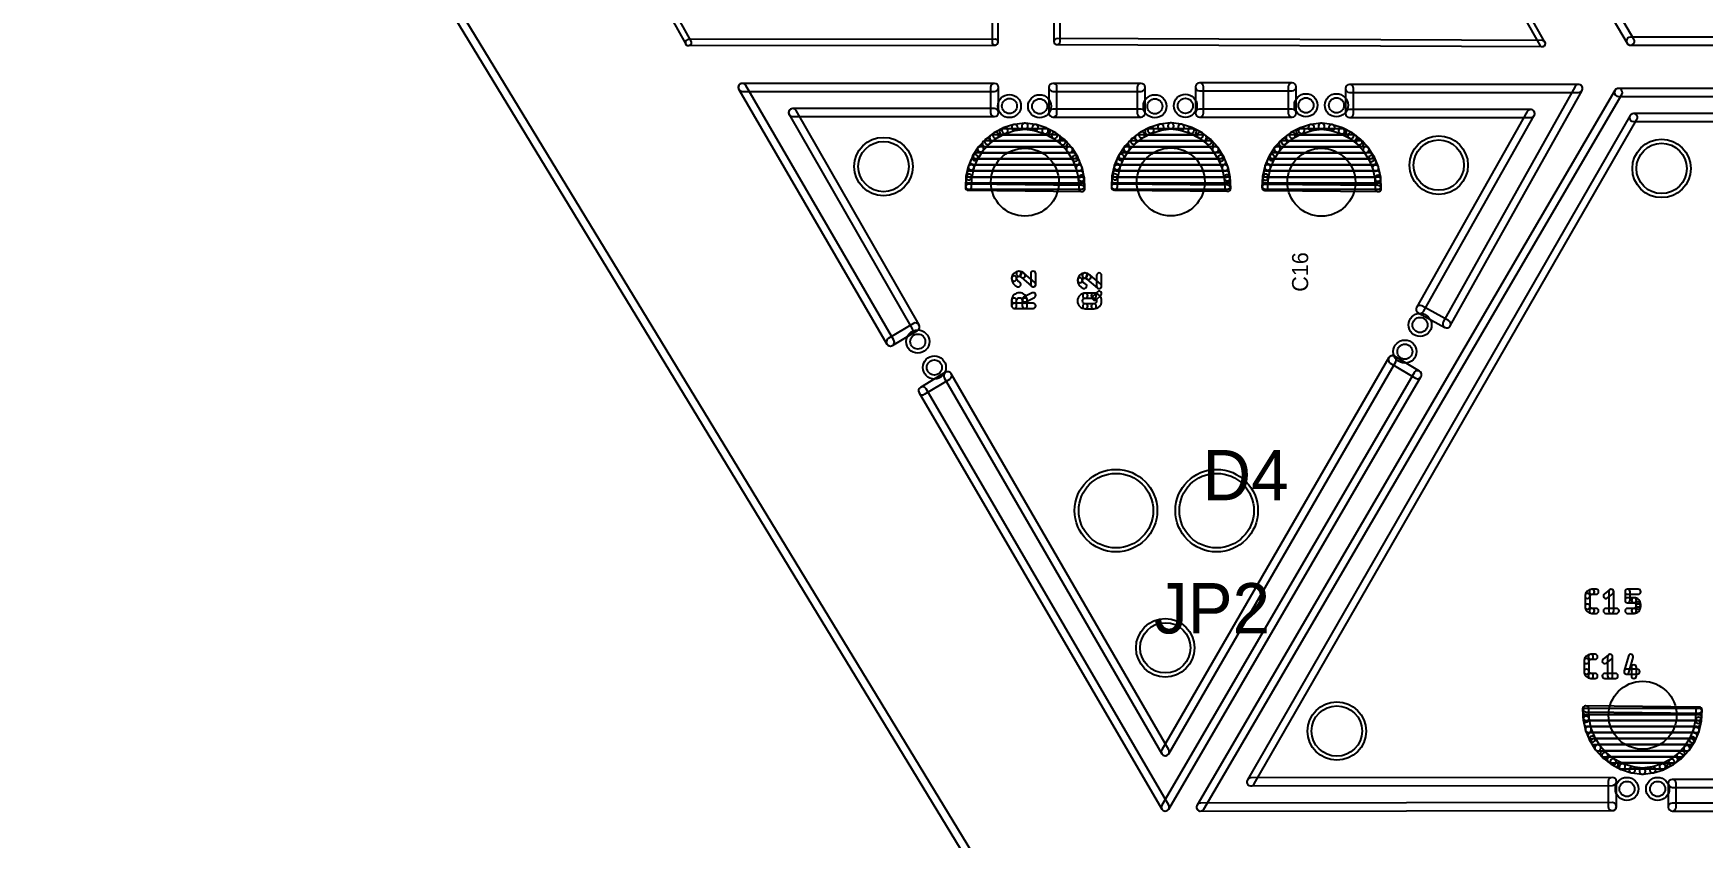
# Model space of a CAD drawing. Extents: x 0.02 to 3.96, y 0.03 to 4.16.
# Drawn here: x 0.021 to 1.679, y 1.765 to 2.564 of the extents above; entities that cross this region are included whole.
import ezdxf
from ezdxf.enums import TextEntityAlignment as Align

# ---------------------------------------------------------------- set-up
doc = ezdxf.new("R2010")
doc.units = 0
for name, color, linetype in [('17', 82, 'CONTINUOUS'), ('20', 253, 'CONTINUOUS'), ('25', 253, 'CONTINUOUS'), ('30', 253, 'CONTINUOUS')]:
    doc.layers.add(name, color=color, linetype=linetype)

# ---------------------------------------------------------------- blocks, each defined once
blk = doc.blocks.new('ROUNDP')
blk.add_circle((0, 0), 0.5)

msp = doc.modelspace()

# ---------------------------------------------------------------- linework, layer by layer
at = {"layer": '20'}
for points in [[(1.997168, 0.033328), (0.028418, 3.270828, 1), (0.021582, 3.266672), (1.990332, 0.029172, 1)], [(0.43988, 2.963538), (0.66888, 2.553038, 1), (0.67412, 2.555962), (0.44512, 2.966462, 1)], [(1.378887, 2.796525), (1.516887, 2.552025, 1), (1.522113, 2.554975), (1.384113, 2.799475, 1)], [(1.610448, 2.558028), (1.545448, 2.668528, 1), (1.538552, 2.664472), (1.603552, 2.553972, 1)], [(0.973, 2.5835), (0.973, 2.555, 1), (0.979, 2.555), (0.979, 2.5835, 1)], [(1.0405, 2.5555), (1.0405, 2.5845, 1), (1.0345, 2.5845), (1.0345, 2.5555, 1)], [(0.975995, 2.558), (0.671495, 2.5575, 1), (0.671505, 2.5515), (0.976005, 2.552, 1)], [(1.519512, 2.5565), (1.037512, 2.5585, 1), (1.037488, 2.5525), (1.519488, 2.5505, 1)], [(1.727, 2.56), (1.607, 2.56, 1), (1.607, 2.552), (1.727, 2.552, 1)], [(0.875459, 2.25901), (0.728459, 2.51201, 1), (0.721541, 2.50799), (0.868541, 2.25499, 1)], [(0.725, 2.506), (0.9755, 2.506, 1), (0.9755, 2.514), (0.725, 2.514, 1)], [(0.9715, 2.51), (0.9715, 2.485, 1), (0.9795, 2.485), (0.9795, 2.51, 1)], [(1.0375, 2.4845), (1.0375, 2.51, 1), (1.0295, 2.51), (1.0295, 2.4845, 1)], [(1.0335, 2.506), (1.121, 2.506, 1), (1.121, 2.514), (1.0335, 2.514, 1)], [(1.117, 2.51), (1.117, 2.4845, 1), (1.125, 2.4845), (1.125, 2.51, 1)], [(1.183, 2.4845), (1.183, 2.5105, 1), (1.175, 2.5105), (1.175, 2.4845, 1)], [(1.179, 2.5065), (1.271, 2.5065, 1), (1.271, 2.5145), (1.179, 2.5145, 1)], [(1.591547, 2.507019), (1.176547, 1.797019, 1), (1.183453, 1.792981), (1.598453, 2.502981, 1)], [(1.267, 2.5105), (1.267, 2.4845, 1), (1.275, 2.4845), (1.275, 2.5105, 1)], [(1.332, 2.484), (1.332, 2.509, 1), (1.324, 2.509), (1.324, 2.484, 1)], [(1.328, 2.505), (1.5555, 2.505, 1), (1.5555, 2.513), (1.328, 2.513, 1)], [(1.55201, 2.510954), (1.42101, 2.276954, 1), (1.42799, 2.273046), (1.55899, 2.507046, 1)], [(1.713, 2.509), (1.595, 2.509, 1), (1.595, 2.501), (1.713, 2.501, 1)], [(0.775, 2.481), (0.9755, 2.481, 1), (0.9755, 2.489), (0.775, 2.489, 1)], [(0.900471, 2.273988), (0.778471, 2.486988, 1), (0.771529, 2.483012), (0.893529, 2.270012, 1)], [(1.0335, 2.4805), (1.121, 2.4805, 1), (1.121, 2.4885), (1.0335, 2.4885, 1)], [(1.179, 2.4805), (1.271, 2.4805, 1), (1.271, 2.4885), (1.179, 2.4885, 1)], [(1.328, 2.48), (1.508, 2.48, 1), (1.508, 2.488), (1.328, 2.488, 1)], [(1.504518, 2.485969), (1.394518, 2.291469, 1), (1.401482, 2.287531), (1.511482, 2.482031, 1)], [(1.606534, 2.481996), (1.226534, 1.821996, 1), (1.233466, 1.818004), (1.613466, 2.478004, 1)], [(1.61, 2.476), (1.713, 2.476, 1), (1.713, 2.484), (1.61, 2.484, 1)], [(1.42642, 2.278509), (1.39992, 2.293009, 1), (1.39608, 2.285991), (1.42258, 2.271491, 1)], [(0.894942, 2.27543), (0.869942, 2.26043, 1), (0.874058, 2.25357), (0.899058, 2.26857, 1)], [(1.367038, 2.241504), (1.141538, 1.852004, 1), (1.148462, 1.847996), (1.373962, 2.237496, 1)], [(1.368442, 2.23607), (1.393442, 2.22107, 1), (1.397558, 2.22793), (1.372558, 2.24293, 1)], [(0.926942, 2.22693), (0.901942, 2.21193, 1), (0.906058, 2.20507), (0.931058, 2.22007, 1)], [(1.148463, 1.852003), (0.932463, 2.225503, 1), (0.925537, 2.221497), (1.141537, 1.847997, 1)], [(1.148455, 1.792985), (1.398955, 2.222485, 1), (1.392045, 2.226515), (1.141545, 1.797015, 1)], [(0.900544, 2.206486), (1.141544, 1.792986, 1), (1.148456, 1.797014), (0.907456, 2.210514, 1)], [(1.230006, 1.816), (1.589006, 1.8165, 1), (1.588994, 1.8245), (1.229994, 1.824, 1)], [(1.593, 1.7955), (1.593, 1.8205, 1), (1.585, 1.8205), (1.585, 1.7955, 1)], [(1.6485, 1.8145), (1.714, 1.8145, 1), (1.714, 1.8225), (1.6485, 1.8225, 1)], [(1.6445, 1.8185), (1.6445, 1.795, 1), (1.6525, 1.795), (1.6525, 1.8185, 1)], [(1.180005, 1.791), (1.589005, 1.7915, 1), (1.588995, 1.7995), (1.179995, 1.799, 1)], [(1.6485, 1.791), (1.714, 1.791, 1), (1.714, 1.799), (1.6485, 1.799, 1)]]:
    msp.add_lwpolyline(points, format="xyb", close=True, dxfattribs=at)
for centre, radius in [((0.99025, 2.4915), 0.0075), ((1.02025, 2.49125), 0.0075), ((1.13475, 2.49125), 0.0075), ((1.165, 2.49175), 0.0075), ((1.28475, 2.49225), 0.0075), ((1.315, 2.49225), 0.0075), ((0.865207, 2.43141), 0.025), ((1.4166, 2.43277), 0.025), ((1.637865, 2.429474), 0.025), ((1.398, 2.274), 0.0075), ((0.89925, 2.2575), 0.0075), ((1.383, 2.2475), 0.0075), ((0.91575, 2.23175), 0.0075), ((1.14503, 1.9532), 0.025), ((1.31539, 1.87052), 0.025), ((1.6035, 1.813), 0.0075), ((1.634, 1.813), 0.0075)]:
    msp.add_circle(centre, radius, dxfattribs=at)
at = {"layer": '25'}
for points in [[(0.999684, 2.322403, 1), (0.999684, 2.327403, 0.414198), (0.992434, 2.320153, 1), (0.997434, 2.320153, -0.414198)], [(0.999684, 2.322403, 1), (0.999684, 2.327403, 0.414198), (0.992434, 2.320153, 1), (0.997434, 2.320153, -0.414198)], [(0.997434, 2.320153, 1), (0.992434, 2.320153, 0.325223), (0.998386, 2.311969, 1), (0.999926, 2.316726, -0.325223)], [(0.997434, 2.320153, 1), (0.992434, 2.320153, 0.325223), (0.998386, 2.311969, 1), (0.999926, 2.316726, -0.325223)], [(1.001568, 2.321596, 1), (1.005189, 2.325044, 0.205254), (0.999684, 2.327403, 1), (0.999684, 2.322403, -0.205254)], [(1.001568, 2.321596, 1), (1.005189, 2.325044, 0.205254), (0.999684, 2.327403, 1), (0.999684, 2.322403, -0.205254)], [(1.001759, 2.321415), (1.012315, 2.312443, 1), (1.015553, 2.316253), (1.004998, 2.325225, 1)], [(1.001759, 2.321415), (1.012315, 2.312443, 1), (1.015553, 2.316253), (1.004998, 2.325225, 1)], [(1.016434, 2.314348), (1.016434, 2.324903, 1), (1.011434, 2.324903), (1.011434, 2.314348, 1)], [(1.016434, 2.314348), (1.016434, 2.324903, 1), (1.011434, 2.324903), (1.011434, 2.314348, 1)], [(1.06509, 2.320632, 1), (1.06509, 2.325632, 0.414198), (1.05784, 2.318382, 1), (1.06284, 2.318382, -0.414198)], [(1.06509, 2.320632, 1), (1.06509, 2.325632, 0.414198), (1.05784, 2.318382, 1), (1.06284, 2.318382, -0.414198)], [(1.06284, 2.318382, 1), (1.05784, 2.318382, 0.325223), (1.063792, 2.310198, 1), (1.065332, 2.314955, -0.325223)], [(1.06284, 2.318382, 1), (1.05784, 2.318382, 0.325223), (1.063792, 2.310198, 1), (1.065332, 2.314955, -0.325223)], [(1.066974, 2.319824, 1), (1.070595, 2.323273, 0.205254), (1.06509, 2.325632, 1), (1.06509, 2.320632, -0.205254)], [(1.066974, 2.319824, 1), (1.070595, 2.323273, 0.205254), (1.06509, 2.325632, 1), (1.06509, 2.320632, -0.205254)], [(1.067165, 2.319644), (1.077721, 2.310672, 1), (1.080959, 2.314481), (1.070403, 2.323453, 1)], [(1.067165, 2.319644), (1.077721, 2.310672, 1), (1.080959, 2.314481), (1.070403, 2.323453, 1)], [(1.08184, 2.312576), (1.08184, 2.323132, 1), (1.07684, 2.323132), (1.07684, 2.312576, 1)], [(1.08184, 2.312576), (1.08184, 2.323132, 1), (1.07684, 2.323132), (1.07684, 2.312576, 1)], [(1.00299, 2.298276, 1), (1.00799, 2.298276, 1), (0.992434, 2.298276, 1), (0.997434, 2.298276, -1)], [(1.00299, 2.298276, 1), (1.00799, 2.298276, 1), (0.992434, 2.298276, 1), (0.997434, 2.298276, -1)], [(1.012816, 2.30579), (1.004372, 2.301568, 1), (1.006608, 2.297096), (1.015052, 2.301318, 1)], [(1.012816, 2.30579), (1.004372, 2.301568, 1), (1.006608, 2.297096), (1.015052, 2.301318, 1)], [(1.065618, 2.300584, 1), (1.065618, 2.305584, 1), (1.065618, 2.290028, 1), (1.065618, 2.295028, -1)], [(1.065618, 2.300584, 1), (1.065618, 2.305584, 1), (1.065618, 2.290028, 1), (1.065618, 2.295028, -1)], [(1.065618, 2.300584), (1.074062, 2.300584, 1), (1.074062, 2.305584), (1.065618, 2.305584, 1)], [(1.065618, 2.300584), (1.074062, 2.300584, 1), (1.074062, 2.305584), (1.065618, 2.305584, 1)], [(1.074062, 2.295028, 1), (1.074062, 2.290028, 1), (1.074062, 2.305584, 1), (1.074062, 2.300584, -1)], [(1.074062, 2.295028, 1), (1.074062, 2.290028, 1), (1.074062, 2.305584, 1), (1.074062, 2.300584, -1)], [(1.076885, 2.299205), (1.081108, 2.303427, 1), (1.077572, 2.306963), (1.07335, 2.30274, 1)], [(1.076885, 2.299205), (1.081108, 2.303427, 1), (1.077572, 2.306963), (1.07335, 2.30274, 1)], [(0.997434, 2.292999), (0.997434, 2.298276, 1), (0.992434, 2.298276), (0.992434, 2.292999, 1)], [(0.997434, 2.292999), (0.997434, 2.298276, 1), (0.992434, 2.298276), (0.992434, 2.292999, 1)], [(1.013934, 2.295499), (0.994934, 2.295499, 1), (0.994934, 2.290499), (1.013934, 2.290499, 1)], [(1.013934, 2.295499), (0.994934, 2.295499, 1), (0.994934, 2.290499), (1.013934, 2.290499, 1)], [(1.00299, 2.298276), (1.00299, 2.292999, 1), (1.00799, 2.292999), (1.00799, 2.298276, 1)], [(1.00299, 2.298276), (1.00299, 2.292999, 1), (1.00799, 2.292999), (1.00799, 2.298276, 1)], [(1.074062, 2.295028), (1.065618, 2.295028, 1), (1.065618, 2.290028), (1.074062, 2.290028, 1)], [(1.074062, 2.295028), (1.065618, 2.295028, 1), (1.065618, 2.290028), (1.074062, 2.290028, 1)], [(1.568682, 2.006443, 1), (1.568682, 2.011443, 0.414205), (1.56196, 2.004721, 1), (1.56696, 2.004721, -0.414205)], [(1.568682, 2.006443, 1), (1.568682, 2.011443, 0.414205), (1.56196, 2.004721, 1), (1.56696, 2.004721, -0.414205)], [(1.56696, 1.994166), (1.56696, 2.004721, 1), (1.56196, 2.004721), (1.56196, 1.994166, 1)], [(1.56696, 1.994166), (1.56696, 2.004721, 1), (1.56196, 2.004721), (1.56196, 1.994166, 1)], [(1.568682, 2.006443), (1.572905, 2.006443, 1), (1.572905, 2.011443), (1.568682, 2.011443, 1)], [(1.568682, 2.006443), (1.572905, 2.006443, 1), (1.572905, 2.011443), (1.568682, 2.011443, 1)], [(1.584135, 2.002769), (1.589413, 2.006991, 1), (1.586289, 2.010896), (1.581011, 2.006673, 1)], [(1.584135, 2.002769), (1.589413, 2.006991, 1), (1.586289, 2.010896), (1.581011, 2.006673, 1)], [(1.585351, 2.008943), (1.585351, 1.989943, 1), (1.590351, 1.989943), (1.590351, 2.008943, 1)], [(1.585351, 2.008943), (1.585351, 1.989943, 1), (1.590351, 1.989943), (1.590351, 2.008943, 1)], [(1.606673, 2.000499), (1.606673, 2.008943, 1), (1.601673, 2.008943), (1.601673, 2.000499, 1)], [(1.604173, 2.006443), (1.614728, 2.006443, 1), (1.614728, 2.011443), (1.604173, 2.011443, 1)], [(1.606673, 2.000499), (1.606673, 2.008943, 1), (1.601673, 2.008943), (1.601673, 2.000499, 1)], [(1.604173, 2.006443), (1.614728, 2.006443, 1), (1.614728, 2.011443), (1.604173, 2.011443, 1)], [(1.56696, 1.994166, 1), (1.56196, 1.994166, 0.414214), (1.568682, 1.987443, 1), (1.568682, 1.992443, -0.414214)], [(1.56696, 1.994166, 1), (1.56196, 1.994166, 0.414214), (1.568682, 1.987443, 1), (1.568682, 1.992443, -0.414214)], [(1.572905, 1.992443), (1.568682, 1.992443, 1), (1.568682, 1.987443), (1.572905, 1.987443, 1)], [(1.572905, 1.992443), (1.568682, 1.992443, 1), (1.568682, 1.987443), (1.572905, 1.987443, 1)], [(1.582573, 1.987443), (1.593129, 1.987443, 1), (1.593129, 1.992443), (1.582573, 1.992443, 1)], [(1.582573, 1.987443), (1.593129, 1.987443, 1), (1.593129, 1.992443), (1.582573, 1.992443, 1)], [(1.610506, 2.002999), (1.604173, 2.002999, 1), (1.604173, 1.997999), (1.610506, 1.997999, 1)], [(1.610506, 2.002999), (1.604173, 2.002999, 1), (1.604173, 1.997999), (1.610506, 1.997999, 1)], [(1.604173, 1.987443), (1.610506, 1.987443, 1), (1.610506, 1.992443), (1.604173, 1.992443, 1)], [(1.604173, 1.987443), (1.610506, 1.987443, 1), (1.610506, 1.992443), (1.604173, 1.992443, 1)], [(1.612228, 1.996277, 1), (1.617228, 1.996277, 0.414214), (1.610506, 2.002999, 1), (1.610506, 1.997999, -0.414214)], [(1.612228, 1.996277, 1), (1.617228, 1.996277, 0.414214), (1.610506, 2.002999, 1), (1.610506, 1.997999, -0.414214)], [(1.610506, 1.992443, 1), (1.610506, 1.987443, 0.414214), (1.617228, 1.994166, 1), (1.612228, 1.994166, -0.414214)], [(1.610506, 1.992443, 1), (1.610506, 1.987443, 0.414214), (1.617228, 1.994166, 1), (1.612228, 1.994166, -0.414214)], [(1.617228, 1.994166), (1.617228, 1.996277, 1), (1.612228, 1.996277), (1.612228, 1.994166, 1)], [(1.617228, 1.994166), (1.617228, 1.996277, 1), (1.612228, 1.996277), (1.612228, 1.994166, 1)], [(1.567591, 1.941805, 1), (1.567591, 1.946805, 0.414205), (1.560869, 1.940082, 1), (1.565869, 1.940082, -0.414205)], [(1.567591, 1.941805, 1), (1.567591, 1.946805, 0.414205), (1.560869, 1.940082, 1), (1.565869, 1.940082, -0.414205)], [(1.565869, 1.929527), (1.565869, 1.940082, 1), (1.560869, 1.940082), (1.560869, 1.929527, 1)], [(1.565869, 1.929527), (1.565869, 1.940082, 1), (1.560869, 1.940082), (1.560869, 1.929527, 1)], [(1.567591, 1.941805), (1.571813, 1.941805, 1), (1.571813, 1.946805), (1.567591, 1.946805, 1)], [(1.567591, 1.941805), (1.571813, 1.941805, 1), (1.571813, 1.946805), (1.567591, 1.946805, 1)], [(1.583044, 1.93813), (1.588321, 1.942352, 1), (1.585198, 1.946257), (1.57992, 1.942034, 1)], [(1.583044, 1.93813), (1.588321, 1.942352, 1), (1.585198, 1.946257), (1.57992, 1.942034, 1)], [(1.584259, 1.944305), (1.584259, 1.925305, 1), (1.589259, 1.925305), (1.589259, 1.944305, 1)], [(1.584259, 1.944305), (1.584259, 1.925305, 1), (1.589259, 1.925305), (1.589259, 1.944305, 1)], [(1.6049, 1.944991), (1.600678, 1.930213, 1), (1.605485, 1.92884), (1.609708, 1.943618, 1)], [(1.6049, 1.944991), (1.600678, 1.930213, 1), (1.605485, 1.92884), (1.609708, 1.943618, 1)], [(1.565869, 1.929527, 1), (1.560869, 1.929527, 0.414214), (1.567591, 1.922805, 1), (1.567591, 1.927805, -0.414214)], [(1.565869, 1.929527, 1), (1.560869, 1.929527, 0.414214), (1.567591, 1.922805, 1), (1.567591, 1.927805, -0.414214)], [(1.571813, 1.927805), (1.567591, 1.927805, 1), (1.567591, 1.922805), (1.571813, 1.922805, 1)], [(1.571813, 1.927805), (1.567591, 1.927805, 1), (1.567591, 1.922805), (1.571813, 1.922805, 1)], [(1.581482, 1.922805), (1.592037, 1.922805, 1), (1.592037, 1.927805), (1.581482, 1.927805, 1)], [(1.581482, 1.922805), (1.592037, 1.922805, 1), (1.592037, 1.927805), (1.581482, 1.927805, 1)], [(1.603082, 1.927027), (1.613637, 1.927027, 1), (1.613637, 1.932027), (1.603082, 1.932027, 1)], [(1.603082, 1.927027), (1.613637, 1.927027, 1), (1.613637, 1.932027), (1.603082, 1.932027, 1)], [(1.60797, 1.933749), (1.60797, 1.925305, 1), (1.61297, 1.925305), (1.61297, 1.933749, 1)], [(1.60797, 1.933749), (1.60797, 1.925305, 1), (1.61297, 1.925305), (1.61297, 1.933749, 1)]]:
    msp.add_lwpolyline(points, format="xyb", close=True, dxfattribs=at)
at = {"layer": '30'}
for points in [[(0.978118, 2.459871), (0.987176, 2.464542, 1), (0.984426, 2.469875), (0.975368, 2.465204, 1)], [(0.986692, 2.464344), (0.996425, 2.467371, 1), (0.994642, 2.473101), (0.98491, 2.470073, 1)], [(0.995914, 2.46726), (1.006024, 2.468551, 1), (1.005263, 2.474503), (0.995153, 2.473212, 1)], [(1.005244, 2.468554), (1.015482, 2.467177, 1), (1.016282, 2.473124), (1.006043, 2.474501, 1)], [(1.014972, 2.467292), (1.024815, 2.464158, 1), (1.026635, 2.469875), (1.016792, 2.473009, 1)], [(1.024333, 2.464359), (1.033482, 2.459564, 1), (1.036268, 2.464878), (1.027118, 2.469674, 1)], [(1.12305, 2.460126), (1.132109, 2.464798, 1), (1.129359, 2.47013), (1.1203, 2.465459, 1)], [(1.131625, 2.464599), (1.141357, 2.467627, 1), (1.139575, 2.473356), (1.129843, 2.470329, 1)], [(1.140846, 2.467516), (1.150956, 2.468807, 1), (1.150196, 2.474759), (1.140086, 2.473467, 1)], [(1.150177, 2.468809), (1.160415, 2.467433, 1), (1.161214, 2.473379), (1.150976, 2.474756, 1)], [(1.159904, 2.467547), (1.169748, 2.464413, 1), (1.171568, 2.470131), (1.161725, 2.473264, 1)], [(1.169265, 2.464615), (1.178415, 2.459819, 1), (1.181201, 2.465134), (1.172051, 2.469929, 1)], [(1.272571, 2.459795), (1.28163, 2.464466, 1), (1.27888, 2.469799), (1.269821, 2.465128, 1)], [(1.281146, 2.464268), (1.290878, 2.467295, 1), (1.289096, 2.473025), (1.279363, 2.469997, 1)], [(1.290367, 2.467184), (1.300477, 2.468475, 1), (1.299717, 2.474427), (1.289607, 2.473136, 1)], [(1.299697, 2.468478), (1.309935, 2.467101, 1), (1.310735, 2.473048), (1.300497, 2.474425, 1)], [(1.309425, 2.467216), (1.319268, 2.464082, 1), (1.321089, 2.469799), (1.311245, 2.472933, 1)], [(1.318786, 2.464283), (1.327936, 2.459488, 1), (1.330721, 2.464802), (1.321571, 2.469598, 1)], [(0.963922, 2.446841), (0.970837, 2.454329, 1), (0.966429, 2.458399), (0.959514, 2.450911, 1)], [(0.96645, 2.451), (1.044793, 2.451, 1), (1.044793, 2.457), (0.96645, 2.457, 1)], [(0.97045, 2.453977), (0.97856, 2.46015, 1), (0.974926, 2.464924), (0.966816, 2.458751, 1)], [(0.973409, 2.457), (1.037753, 2.457, 1), (1.037753, 2.463), (0.973409, 2.463, 1)], [(0.983457, 2.463), (1.027665, 2.463, 1), (1.027665, 2.469), (0.983457, 2.469, 1)], [(1.033042, 2.459846), (1.04122, 2.453534, 1), (1.044886, 2.458284), (1.036708, 2.464596, 1)], [(1.040836, 2.453889), (1.047794, 2.446253, 1), (1.052229, 2.450294), (1.045271, 2.45793, 1)], [(1.108855, 2.447096), (1.115769, 2.454584, 1), (1.111361, 2.458655), (1.104447, 2.451167, 1)], [(1.111147, 2.451), (1.189959, 2.451, 1), (1.189959, 2.457), (1.111147, 2.457, 1)], [(1.115383, 2.454232), (1.123493, 2.460406, 1), (1.119858, 2.46518), (1.111748, 2.459006, 1)], [(1.118007, 2.457), (1.183017, 2.457, 1), (1.183017, 2.463), (1.118007, 2.463, 1)], [(1.127895, 2.463), (1.173085, 2.463, 1), (1.173085, 2.469), (1.127895, 2.469, 1)], [(1.177975, 2.460101), (1.186153, 2.45379, 1), (1.189819, 2.45854), (1.181641, 2.464851, 1)], [(1.185769, 2.454144), (1.192726, 2.446508, 1), (1.197161, 2.45055), (1.190203, 2.458185, 1)], [(1.258375, 2.446765), (1.26529, 2.454253, 1), (1.260882, 2.458323), (1.253967, 2.450835, 1)], [(1.260973, 2.451), (1.339177, 2.451, 1), (1.339177, 2.457), (1.260973, 2.457, 1)], [(1.264903, 2.453901), (1.273013, 2.460074, 1), (1.269379, 2.464848), (1.261269, 2.458675, 1)], [(1.267962, 2.457), (1.332108, 2.457, 1), (1.332108, 2.463), (1.267962, 2.463, 1)], [(1.278058, 2.463), (1.321973, 2.463, 1), (1.321973, 2.469), (1.278058, 2.469, 1)], [(1.327495, 2.45977), (1.335673, 2.453458, 1), (1.339339, 2.458208), (1.331161, 2.46452, 1)], [(1.335289, 2.453813), (1.342247, 2.446177, 1), (1.346682, 2.450218), (1.339724, 2.457854, 1)], [(0.955039, 2.429741), (0.958976, 2.439143, 1), (0.953441, 2.44146), (0.949505, 2.432059, 1)], [(0.954407, 2.433), (1.056994, 2.433, 1), (1.056994, 2.439), (0.954407, 2.439, 1)], [(0.958732, 2.43868), (0.964242, 2.447254, 1), (0.959194, 2.450498), (0.953685, 2.441923, 1)], [(0.9573, 2.439), (1.053983, 2.439, 1), (1.053983, 2.445), (0.9573, 2.445, 1)], [(0.961155, 2.445), (1.050184, 2.445, 1), (1.050184, 2.451), (0.961155, 2.451, 1)], [(1.047476, 2.446669), (1.053003, 2.437941, 1), (1.058072, 2.44115), (1.052546, 2.449878, 1)], [(1.052762, 2.438405), (1.056689, 2.42885, 1), (1.062239, 2.431131), (1.058312, 2.440686, 1)], [(1.099972, 2.429997), (1.103909, 2.439398, 1), (1.098374, 2.441715), (1.094437, 2.432314, 1)], [(1.099233, 2.433), (1.202032, 2.433, 1), (1.202032, 2.439), (1.099233, 2.439, 1)], [(1.103665, 2.438935), (1.109175, 2.44751, 1), (1.104127, 2.450753), (1.098617, 2.442178, 1)], [(1.102069, 2.439), (1.199078, 2.439, 1), (1.199078, 2.445), (1.102069, 2.445, 1)], [(1.105924, 2.445), (1.195279, 2.445, 1), (1.195279, 2.451), (1.105924, 2.451, 1)], [(1.192409, 2.446924), (1.197935, 2.438196, 1), (1.203005, 2.441406), (1.197479, 2.450134, 1)], [(1.197695, 2.438661), (1.201622, 2.429106, 1), (1.207171, 2.431386), (1.203245, 2.440941, 1)], [(1.249492, 2.429665), (1.253429, 2.439067, 1), (1.247895, 2.441384), (1.243958, 2.431983, 1)], [(1.248892, 2.433), (1.351416, 2.433, 1), (1.351416, 2.439), (1.248892, 2.439, 1)], [(1.253186, 2.438604), (1.258695, 2.447178, 1), (1.253647, 2.450422), (1.248138, 2.441847, 1)], [(1.251802, 2.439), (1.348388, 2.439, 1), (1.348388, 2.445), (1.251802, 2.445, 1)], [(1.255657, 2.445), (1.344589, 2.445, 1), (1.344589, 2.451), (1.255657, 2.451, 1)], [(1.34193, 2.446593), (1.347456, 2.437865, 1), (1.352525, 2.441074), (1.346999, 2.449802, 1)], [(1.347216, 2.438329), (1.351142, 2.428774, 1), (1.356692, 2.431055), (1.352765, 2.44061, 1)], [(0.95254, 2.410635), (0.953024, 2.420816, 1), (0.947031, 2.4211), (0.946547, 2.41092, 1)], [(0.949887, 2.415), (1.061749, 2.415, 1), (1.061749, 2.421), (0.949887, 2.421, 1)], [(0.952954, 2.420297), (0.955198, 2.430239, 1), (0.949345, 2.431561), (0.947101, 2.421619, 1)], [(0.950714, 2.421), (1.060774, 2.421, 1), (1.060774, 2.427), (0.950714, 2.427, 1)], [(0.952069, 2.427), (1.05946, 2.427, 1), (1.05946, 2.433), (0.952069, 2.433, 1)], [(1.056533, 2.429349), (1.058741, 2.419258, 1), (1.064602, 2.42054), (1.062395, 2.430632, 1)], [(1.058674, 2.419776), (1.059096, 2.409455, 1), (1.065091, 2.4097), (1.064669, 2.420022, 1)], [(1.097473, 2.41089), (1.097957, 2.421071, 1), (1.091964, 2.421356), (1.09148, 2.411175, 1)], [(1.094807, 2.415), (1.206692, 2.415, 1), (1.206692, 2.421), (1.094807, 2.421, 1)], [(1.097887, 2.420553), (1.100131, 2.430495, 1), (1.094278, 2.431816), (1.092034, 2.421874, 1)], [(1.095589, 2.421), (1.205763, 2.421, 1), (1.205763, 2.427), (1.095589, 2.427, 1)], [(1.096944, 2.427), (1.20445, 2.427, 1), (1.20445, 2.433), (1.096944, 2.433, 1)], [(1.201466, 2.429605), (1.203674, 2.419513, 1), (1.209535, 2.420796), (1.207327, 2.430887, 1)], [(1.203607, 2.420032), (1.204029, 2.40971, 1), (1.210024, 2.409955), (1.209602, 2.420277, 1)], [(1.246993, 2.410559), (1.247477, 2.42074, 1), (1.241484, 2.421024), (1.241, 2.410844, 1)], [(1.244344, 2.415), (1.356199, 2.415, 1), (1.356199, 2.421), (1.244344, 2.421, 1)], [(1.247407, 2.420221), (1.249651, 2.430163, 1), (1.243799, 2.431485), (1.241554, 2.421543, 1)], [(1.245184, 2.421), (1.355211, 2.421, 1), (1.355211, 2.427), (1.245184, 2.427, 1)], [(1.246539, 2.427), (1.353882, 2.427, 1), (1.353882, 2.433), (1.246539, 2.433, 1)], [(1.350986, 2.429273), (1.353194, 2.419182, 1), (1.359056, 2.420464), (1.356848, 2.430556, 1)], [(1.353127, 2.4197), (1.353549, 2.409379, 1), (1.359544, 2.409624), (1.359122, 2.419945, 1)], [(1.062125, 2.412577), (0.949576, 2.413777, 1), (0.949512, 2.407777), (1.062062, 2.406577, 1)], [(0.949602, 2.409), (1.061994, 2.409, 1), (1.061994, 2.415), (0.949602, 2.415, 1)], [(1.207058, 2.412833), (1.094508, 2.414033, 1), (1.094444, 2.408033), (1.206994, 2.406833, 1)], [(1.094522, 2.409), (1.206938, 2.409, 1), (1.206938, 2.415), (1.094522, 2.415, 1)], [(1.356579, 2.412501), (1.244029, 2.413701, 1), (1.243965, 2.407701), (1.356515, 2.406501, 1)], [(1.244058, 2.409), (1.356445, 2.409, 1), (1.356445, 2.415), (1.244058, 2.415, 1)], [(1.565919, 1.882351), (1.565498, 1.892673, 1), (1.559503, 1.892428), (1.559925, 1.882106, 1)], [(1.562468, 1.88955), (1.675018, 1.88835, 1), (1.675082, 1.89435), (1.562532, 1.89555, 1)], [(1.562604, 1.887), (1.674986, 1.887, 1), (1.674986, 1.893), (1.562604, 1.893, 1)], [(1.672053, 1.891492), (1.67157, 1.881312, 1), (1.677563, 1.881027), (1.678047, 1.891208, 1)], [(1.56285, 1.881), (1.674701, 1.881, 1), (1.674701, 1.887), (1.56285, 1.887, 1)], [(1.56806, 1.872778), (1.565853, 1.88287, 1), (1.559991, 1.881587), (1.562199, 1.871496, 1)], [(1.563847, 1.875), (1.673851, 1.875, 1), (1.673851, 1.881), (1.563847, 1.881, 1)], [(1.571831, 1.863722), (1.567905, 1.873277, 1), (1.562355, 1.870996), (1.566282, 1.861441, 1)], [(1.565186, 1.869), (1.672496, 1.869, 1), (1.672496, 1.875), (1.565186, 1.875, 1)], [(1.669555, 1.872386), (1.665618, 1.862985, 1), (1.671152, 1.860667), (1.675089, 1.870068, 1)], [(1.67164, 1.88183), (1.669395, 1.871888, 1), (1.675248, 1.870567), (1.677493, 1.880509, 1)], [(1.567652, 1.863), (1.670133, 1.863, 1), (1.670133, 1.869), (1.567652, 1.869, 1)], [(1.577117, 1.855459), (1.571591, 1.864187, 1), (1.566522, 1.860977), (1.572048, 1.852249, 1)], [(1.570691, 1.857), (1.667212, 1.857, 1), (1.667212, 1.863), (1.570691, 1.863, 1)], [(1.57449, 1.851), (1.663357, 1.851, 1), (1.663357, 1.857), (1.57449, 1.857, 1)], [(1.583758, 1.848238), (1.5768, 1.855874, 1), (1.572365, 1.851833), (1.579323, 1.844197, 1)], [(1.665861, 1.863448), (1.660352, 1.854873, 1), (1.6654, 1.85163), (1.670909, 1.860204, 1)], [(1.579917, 1.845), (1.658026, 1.845, 1), (1.658026, 1.851), (1.579917, 1.851, 1)], [(1.591551, 1.842281), (1.583373, 1.848593, 1), (1.579708, 1.843843), (1.587886, 1.837531, 1)], [(1.587006, 1.839), (1.651017, 1.839, 1), (1.651017, 1.845), (1.587006, 1.845, 1)], [(1.600261, 1.837768), (1.591111, 1.842564, 1), (1.588326, 1.837249), (1.597476, 1.832454, 1)], [(1.646476, 1.842256), (1.637417, 1.837585, 1), (1.640167, 1.832252), (1.649226, 1.836924, 1)], [(1.654144, 1.84815), (1.646034, 1.841977, 1), (1.649668, 1.837203), (1.657778, 1.843376, 1)], [(1.660672, 1.855287), (1.653757, 1.847799, 1), (1.658165, 1.843728), (1.66508, 1.851216, 1)], [(1.597172, 1.833), (1.640889, 1.833, 1), (1.640889, 1.839), (1.597172, 1.839, 1)], [(1.609622, 1.834836), (1.599778, 1.837969, 1), (1.597958, 1.832252), (1.607802, 1.829118, 1)], [(1.61935, 1.833573), (1.609112, 1.83495, 1), (1.608312, 1.829004), (1.61855, 1.827627, 1)], [(1.62868, 1.834867), (1.61857, 1.833576, 1), (1.61933, 1.827624), (1.62944, 1.828916, 1)], [(1.637901, 1.837783), (1.628169, 1.834756, 1), (1.629951, 1.829027), (1.639683, 1.832054, 1)]]:
    msp.add_lwpolyline(points, format="xyb", close=True, dxfattribs=at)
for centre, radius in [((1.165, 2.49175), 0.0115), ((1.28475, 2.49225), 0.0115), ((1.315, 2.49225), 0.0115), ((0.99025, 2.4915), 0.0115), ((1.02025, 2.49125), 0.0115), ((1.13475, 2.49125), 0.0115), ((0.865207, 2.43141), 0.029), ((1.4166, 2.43277), 0.029), ((1.637865, 2.429474), 0.029), ((1.398, 2.274), 0.0115), ((0.89925, 2.2575), 0.0115), ((1.383, 2.2475), 0.0115), ((0.91575, 2.23175), 0.0115), ((1.14503, 1.9532), 0.029), ((1.31539, 1.87052), 0.029), ((1.6035, 1.813), 0.0115), ((1.634, 1.813), 0.0115)]:
    msp.add_circle(centre, radius, dxfattribs=at)

# ---------------------------------------------------------------- block references
at = {"layer": '17', "xscale": 0.0675, "yscale": 0.0675}
for p in [(1.005594, 2.415877), (1.005594, 2.415877), (1.150526, 2.416133), (1.150526, 2.416133), (1.300047, 2.415801), (1.300047, 2.415801)]:
    msp.add_blockref('ROUNDP', p, dxfattribs=at)
at = {"layer": '17'}
for p, xscale, yscale, rotation in [((1.096045, 2.089515), 0.074, 0.074, 270), ((1.096045, 2.089515), 0.074, 0.074, 270), ((1.196045, 2.089515), 0.074, 0.074, 270), ((1.196045, 2.089515), 0.074, 0.074, 270), ((1.619, 1.88625), 0.0675, 0.0675, 180), ((1.619, 1.88625), 0.0675, 0.0675, 180)]:
    msp.add_blockref('ROUNDP', p, dxfattribs=dict(at, xscale=xscale, yscale=yscale, rotation=rotation))
at = {"layer": '30', "xscale": 0.082, "yscale": 0.082, "rotation": 270}
for p in [(1.096045, 2.089515), (1.196045, 2.089515)]:
    msp.add_blockref('ROUNDP', p, dxfattribs=at)

# ---------------------------------------------------------------- texts
at = {"layer": '25'}
msp.add_text('C16', height=0.016, rotation=90, dxfattribs=at).set_placement((1.270913, 2.346263), align=Align.TOP_RIGHT)
msp.add_text('C16', height=0.016, rotation=90, dxfattribs=at).set_placement((1.270913, 2.346263), align=Align.TOP_RIGHT)
for s, p in [('D4', (1.267452, 2.149827)), ('D4', (1.267452, 2.149827)), ('JP2', (1.249045, 2.017515)), ('JP2', (1.249045, 2.017515))]:
    msp.add_text(s, height=0.05, dxfattribs=at).set_placement(p, align=Align.TOP_RIGHT)

doc.saveas('drawing.dxf')
